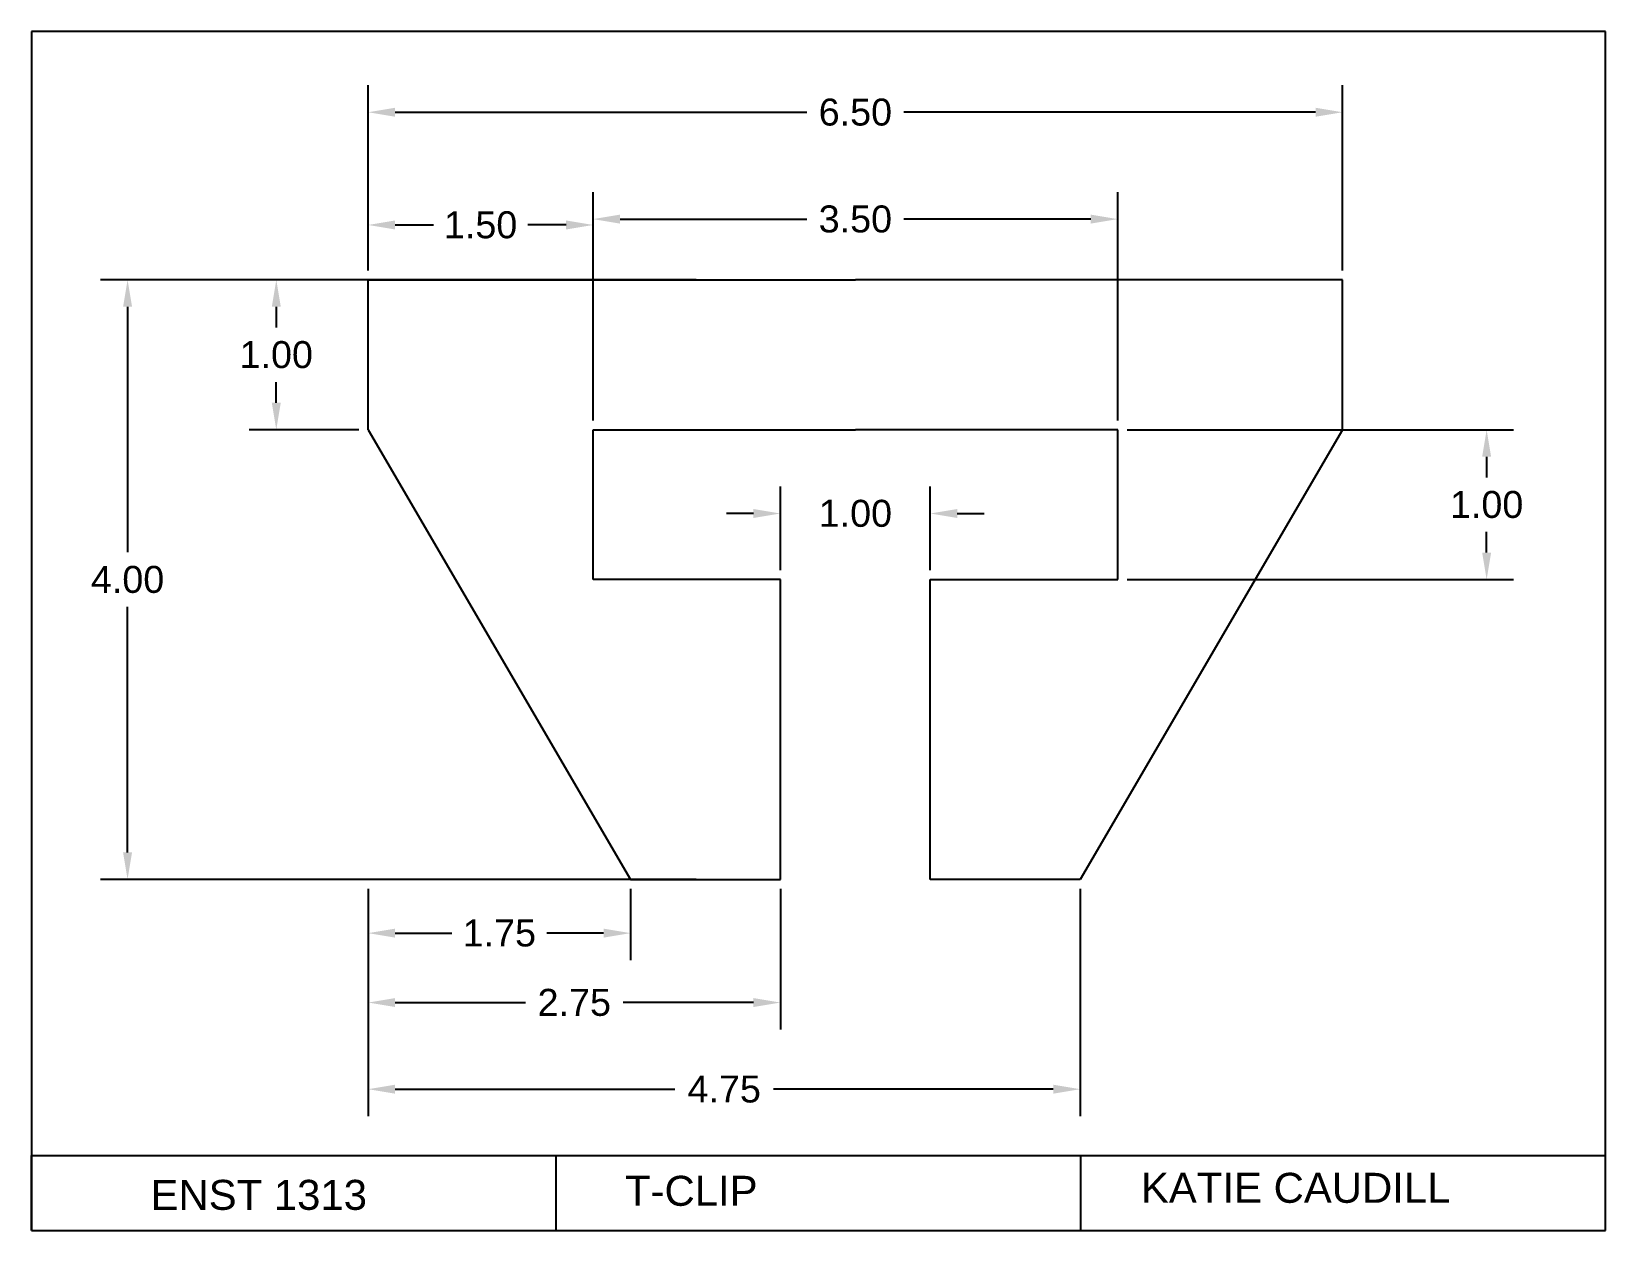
# Model space of a CAD drawing. Header units: inches. Extents: x 0.5 to 11, y 0.5 to 8.5.
import ezdxf

# ---------------------------------------------------------------- set-up
doc = ezdxf.new("R2010")
doc.units = ezdxf.units.IN
doc.header["$MEASUREMENT"] = 0
doc.styles.get("Standard").update_dxf_attribs({"font": 'arial.ttf'})
doc.dimstyles.get("Standard").update_dxf_attribs({"dimtxt": 0.18, "dimasz": 0.18, "dimexe": 0.18, "dimexo": 0.0625, "dimgap": 0.09, "dimtad": 0, "dimtih": 1, "dimtoh": 1, "dimdec": 4, "dimzin": 0, "dimdsep": 46, "dimtxsty": 'Standard', "dimcen": 0.09, "dimadec": 0, "dimazin": 0, "dimtfac": 1, "dimtdec": 4, "dimtofl": 0, "dimtmove": 0, "dimatfit": 3, "dimfxl": 1, "dimtolj": 1, "dimtzin": 0, "dimarcsym": 0})

# ---------------------------------------------------------------- blocks, each defined once
blk = doc.blocks.new('*D2')
at = {"color": 0, "lineweight": -2, "transparency": 16777216}
for p, q in [((4.933, 6.843), (0.961, 6.843)), ((1.141, 6.663), (1.141, 5.025)), ((1.141, 3.023), (1.141, 4.661)), ((4.933, 2.843), (0.961, 2.843))]:
    blk.add_line(p, q, dxfattribs=at)
at = {"color": 0, "transparency": 16777216}
for points in [[(1.111, 6.663), (1.171, 6.663), (1.141, 6.843)], [(1.111, 3.023), (1.171, 3.023), (1.141, 2.843)]]:
    blk.add_solid(points, dxfattribs=at)
at = {"layer": 'Defpoints', "color": 0, "transparency": 16777216}
for p in [(1.141, 6.843), (4.996, 6.843), (4.996, 2.843)]:
    blk.add_point(p, dxfattribs=at)
at = {"color": 0, "transparency": 16777216, "insert": (1.141, 4.843), "char_height": 0.18, "attachment_point": 5}
blk.add_mtext('\\A1;4.00', dxfattribs=at)
blk = doc.blocks.new('*D4')
at = {"color": 0, "lineweight": -2, "transparency": 16777216}
for p, q in [((2.683, 6.843), (1.953, 6.843)), ((2.133, 6.663), (2.133, 6.525)), ((2.133, 6.023), (2.133, 6.161)), ((2.683, 5.843), (1.953, 5.843))]:
    blk.add_line(p, q, dxfattribs=at)
at = {"color": 0, "transparency": 16777216}
for points in [[(2.103, 6.663), (2.163, 6.663), (2.133, 6.843)], [(2.103, 6.023), (2.163, 6.023), (2.133, 5.843)]]:
    blk.add_solid(points, dxfattribs=at)
at = {"layer": 'Defpoints', "color": 0, "transparency": 16777216}
for p in [(2.133, 6.843), (2.746, 6.843), (2.746, 5.843)]:
    blk.add_point(p, dxfattribs=at)
at = {"color": 0, "transparency": 16777216, "insert": (2.133, 6.343), "char_height": 0.18, "attachment_point": 5}
blk.add_mtext('\\A1;1.00', dxfattribs=at)
blk = doc.blocks.new('*D5')
at = {"color": 0, "lineweight": -2, "transparency": 16777216}
for p, q in [((2.746, 2.78), (2.746, 2.304)), ((4.496, 2.78), (4.496, 2.304)), ((2.926, 2.484), (3.305, 2.484)), ((4.316, 2.484), (3.937, 2.484))]:
    blk.add_line(p, q, dxfattribs=at)
at = {"color": 0, "transparency": 16777216}
for points in [[(2.926, 2.514), (2.926, 2.454), (2.746, 2.484)], [(4.316, 2.514), (4.316, 2.454), (4.496, 2.484)]]:
    blk.add_solid(points, dxfattribs=at)
at = {"layer": 'Defpoints', "color": 0, "transparency": 16777216}
for p in [(2.746, 2.843), (4.496, 2.843), (2.746, 2.484)]:
    blk.add_point(p, dxfattribs=at)
at = {"color": 0, "transparency": 16777216, "insert": (3.621, 2.484), "char_height": 0.18, "attachment_point": 5}
blk.add_mtext('\\A1;1.75', dxfattribs=at)
blk = doc.blocks.new('*D6')
at = {"color": 0, "lineweight": -2, "transparency": 16777216}
for p, q in [((2.746, 2.78), (2.746, 1.841)), ((5.496, 2.78), (5.496, 1.841)), ((2.926, 2.021), (3.795, 2.021)), ((5.316, 2.021), (4.447, 2.021))]:
    blk.add_line(p, q, dxfattribs=at)
at = {"color": 0, "transparency": 16777216}
for points in [[(2.926, 2.051), (2.926, 1.991), (2.746, 2.021)], [(5.316, 2.051), (5.316, 1.991), (5.496, 2.021)]]:
    blk.add_solid(points, dxfattribs=at)
at = {"layer": 'Defpoints', "color": 0, "transparency": 16777216}
for p in [(2.746, 2.843), (5.496, 2.843), (2.746, 2.021)]:
    blk.add_point(p, dxfattribs=at)
at = {"color": 0, "transparency": 16777216, "insert": (4.121, 2.021), "char_height": 0.18, "attachment_point": 5}
blk.add_mtext('\\A1;2.75', dxfattribs=at)
blk = doc.blocks.new('*D7')
at = {"color": 0, "lineweight": -2, "transparency": 16777216}
for p, q in [((2.746, 2.78), (2.746, 1.263)), ((7.496, 2.78), (7.496, 1.263)), ((2.926, 1.443), (4.792, 1.443)), ((7.316, 1.443), (5.449, 1.443))]:
    blk.add_line(p, q, dxfattribs=at)
at = {"color": 0, "transparency": 16777216}
for points in [[(2.926, 1.473), (2.926, 1.413), (2.746, 1.443)], [(7.316, 1.473), (7.316, 1.413), (7.496, 1.443)]]:
    blk.add_solid(points, dxfattribs=at)
at = {"layer": 'Defpoints', "color": 0, "transparency": 16777216}
for p in [(2.746, 2.843), (7.496, 2.843), (2.746, 1.443)]:
    blk.add_point(p, dxfattribs=at)
at = {"color": 0, "transparency": 16777216, "insert": (5.121, 1.443), "char_height": 0.18, "attachment_point": 5}
blk.add_mtext('\\A1;4.75', dxfattribs=at)
blk = doc.blocks.new('*D8')
at = {"color": 0, "lineweight": -2, "transparency": 16777216}
for p, q in [((7.808, 5.843), (10.387, 5.843)), ((10.207, 5.663), (10.207, 5.525)), ((10.207, 5.023), (10.207, 5.161)), ((7.808, 4.843), (10.387, 4.843))]:
    blk.add_line(p, q, dxfattribs=at)
at = {"color": 0, "transparency": 16777216}
for points in [[(10.177, 5.663), (10.237, 5.663), (10.207, 5.843)], [(10.177, 5.023), (10.237, 5.023), (10.207, 4.843)]]:
    blk.add_solid(points, dxfattribs=at)
at = {"layer": 'Defpoints', "color": 0, "transparency": 16777216}
for p in [(7.746, 5.843), (7.746, 4.843), (10.207, 4.843)]:
    blk.add_point(p, dxfattribs=at)
at = {"color": 0, "transparency": 16777216, "insert": (10.207, 5.343), "char_height": 0.18, "attachment_point": 5}
blk.add_mtext('\\A1;1.00', dxfattribs=at)
blk = doc.blocks.new('*D9')
at = {"color": 0, "lineweight": -2, "transparency": 16777216}
for p, q in [((5.496, 4.905), (5.496, 5.464)), ((6.496, 4.905), (6.496, 5.464)), ((5.316, 5.284), (5.136, 5.284)), ((6.676, 5.284), (6.856, 5.284))]:
    blk.add_line(p, q, dxfattribs=at)
at = {"color": 0, "transparency": 16777216}
for points in [[(5.316, 5.314), (5.316, 5.254), (5.496, 5.284)], [(6.676, 5.314), (6.676, 5.254), (6.496, 5.284)]]:
    blk.add_solid(points, dxfattribs=at)
at = {"layer": 'Defpoints', "color": 0, "transparency": 16777216}
for p in [(6.496, 5.284), (5.496, 4.843), (6.496, 4.843)]:
    blk.add_point(p, dxfattribs=at)
at = {"color": 0, "transparency": 16777216, "insert": (5.996, 5.284), "char_height": 0.18, "attachment_point": 5}
blk.add_mtext('\\A1;1.00', dxfattribs=at)
blk = doc.blocks.new('*D11')
at = {"color": 0, "lineweight": -2, "transparency": 16777216}
for p, q in [((2.746, 6.905), (2.746, 8.141)), ((9.246, 6.905), (9.246, 8.141)), ((2.926, 7.961), (5.672, 7.961)), ((9.066, 7.961), (6.32, 7.961))]:
    blk.add_line(p, q, dxfattribs=at)
at = {"color": 0, "transparency": 16777216}
for points in [[(2.926, 7.991), (2.926, 7.931), (2.746, 7.961)], [(9.066, 7.991), (9.066, 7.931), (9.246, 7.961)]]:
    blk.add_solid(points, dxfattribs=at)
at = {"layer": 'Defpoints', "color": 0, "transparency": 16777216}
for p in [(9.246, 7.961), (2.746, 6.843), (9.246, 6.843)]:
    blk.add_point(p, dxfattribs=at)
at = {"color": 0, "transparency": 16777216, "insert": (5.996, 7.961), "char_height": 0.18, "attachment_point": 5}
blk.add_mtext('\\A1;6.50', dxfattribs=at)
blk = doc.blocks.new('*D12')
at = {"color": 0, "lineweight": -2, "transparency": 16777216}
for p, q in [((2.746, 6.905), (2.746, 7.389)), ((4.246, 6.905), (4.246, 7.389)), ((2.926, 7.209), (3.181, 7.209)), ((4.066, 7.209), (3.811, 7.209))]:
    blk.add_line(p, q, dxfattribs=at)
at = {"color": 0, "transparency": 16777216}
for points in [[(2.926, 7.239), (2.926, 7.179), (2.746, 7.209)], [(4.066, 7.239), (4.066, 7.179), (4.246, 7.209)]]:
    blk.add_solid(points, dxfattribs=at)
at = {"layer": 'Defpoints', "color": 0, "transparency": 16777216}
for p in [(4.246, 7.209), (2.746, 6.843), (4.246, 6.843)]:
    blk.add_point(p, dxfattribs=at)
at = {"color": 0, "transparency": 16777216, "insert": (3.496, 7.209), "char_height": 0.18, "attachment_point": 5}
blk.add_mtext('\\A1;1.50', dxfattribs=at)
blk = doc.blocks.new('*D13')
at = {"color": 0, "lineweight": -2, "transparency": 16777216}
for p, q in [((4.246, 5.905), (4.246, 7.428)), ((7.746, 5.905), (7.746, 7.428)), ((4.426, 7.248), (5.672, 7.248)), ((7.566, 7.248), (6.319, 7.248))]:
    blk.add_line(p, q, dxfattribs=at)
at = {"color": 0, "transparency": 16777216}
for points in [[(4.426, 7.278), (4.426, 7.218), (4.246, 7.248)], [(7.566, 7.278), (7.566, 7.218), (7.746, 7.248)]]:
    blk.add_solid(points, dxfattribs=at)
at = {"layer": 'Defpoints', "color": 0, "transparency": 16777216}
for p in [(7.746, 7.248), (4.246, 5.843), (7.746, 5.843)]:
    blk.add_point(p, dxfattribs=at)
at = {"color": 0, "transparency": 16777216, "insert": (5.996, 7.248), "char_height": 0.18, "attachment_point": 5}
blk.add_mtext('\\A1;3.50', dxfattribs=at)

msp = doc.modelspace()

# ---------------------------------------------------------------- linework, layer by layer
for p, q in [((11, 8.5), (0.5, 8.5)), ((0.5, 8.5), (0.5, 0.5)), ((11, 0.5), (11, 8.5)), ((2.746, 5.843), (2.746, 6.843)), ((2.746, 6.843), (5.996, 6.843)), ((9.246, 6.843), (5.996, 6.843)), ((9.246, 5.843), (9.246, 6.843)), ((2.746, 5.843), (4.496, 2.843)), ((4.246, 4.843), (4.246, 5.843)), ((4.246, 5.843), (5.996, 5.843)), ((7.746, 5.843), (5.996, 5.843)), ((9.246, 5.843), (7.496, 2.843)), ((7.746, 4.843), (7.746, 5.843)), ((5.496, 4.843), (4.246, 4.843)), ((5.496, 2.843), (5.496, 4.843)), ((6.496, 2.843), (6.496, 4.843)), ((6.496, 4.843), (7.746, 4.843)), ((4.496, 2.843), (5.496, 2.843)), ((7.496, 2.843), (6.496, 2.843)), ((0.5, 1), (11, 1)), ((0.5, 0.5), (0.5, 1)), ((4, 0.5), (4, 1)), ((7.5, 0.5), (7.5, 1)), ((0.5, 0.5), (11, 0.5))]:
    msp.add_line(p, q)

# ---------------------------------------------------------------- texts
at = {"char_height": 0.2, "attachment_point": 1}
for s, insert in [('ENST 1313', (1.294, 0.838)), ('T-CLIP', (4.459, 0.865)), ('KATIE CAUDILL', (7.901, 0.885))]:
    msp.add_mtext_dynamic_manual_height_columns(s, width=2.70557, gutter_width=1, heights=[0], dxfattribs=dict(at, insert=insert))

# ---------------------------------------------------------------- dimensions: what is measured, and where the dimension line sits
for base, p1, p2, picture, middle in [((9.246, 7.961), (2.746, 6.843), (9.246, 6.843), '*D11', (5.996, 7.961)), ((4.246, 7.209), (2.746, 6.843), (4.246, 6.843), '*D12', (3.496, 7.209)), ((7.746, 7.248), (4.246, 5.843), (7.746, 5.843), '*D13', (5.996, 7.248)), ((2.746, 2.484), (4.496, 2.843), (2.746, 2.843), '*D5', (3.621, 2.484)), ((2.746, 2.021), (5.496, 2.843), (2.746, 2.843), '*D6', (4.121, 2.021)), ((2.746, 1.443), (7.496, 2.843), (2.746, 2.843), '*D7', (5.121, 1.443))]:
    dim = msp.add_linear_dim(base=base, p1=p1, p2=p2, dimstyle='Standard', override={"dimdec": 2})
    dim.commit()
    dim.dimension.update_dxf_attribs({"geometry": picture, "text_midpoint": middle, "dimtype": 160})
dim = msp.add_linear_dim(base=(1.141, 6.843), p1=(4.996, 2.843), p2=(4.996, 6.843), angle=90, dimstyle='Standard', override={"dimdec": 2})
dim.commit()
dim.dimension.update_dxf_attribs({"geometry": '*D2', "text_midpoint": (1.141, 4.843), "dimtype": 160})
for base, p1, p2, picture, middle in [((2.133, 6.843), (2.746, 5.843), (2.746, 6.843), '*D4', (2.133, 6.343)), ((10.207, 4.843), (7.746, 5.843), (7.746, 4.843), '*D8', (10.207, 5.343))]:
    dim = msp.add_linear_dim(base=base, p1=p1, p2=p2, angle=90, dimstyle='Standard', override={"dimdec": 2})
    dim.commit()
    dim.dimension.update_dxf_attribs({"geometry": picture, "text_midpoint": middle})
dim = msp.add_linear_dim(base=(6.496, 5.284), p1=(5.496, 4.843), p2=(6.496, 4.843), dimstyle='Standard', override={"dimdec": 2})
dim.commit()
dim.dimension.update_dxf_attribs({"geometry": '*D9', "text_midpoint": (5.996, 5.284)})

doc.saveas('drawing.dxf')
